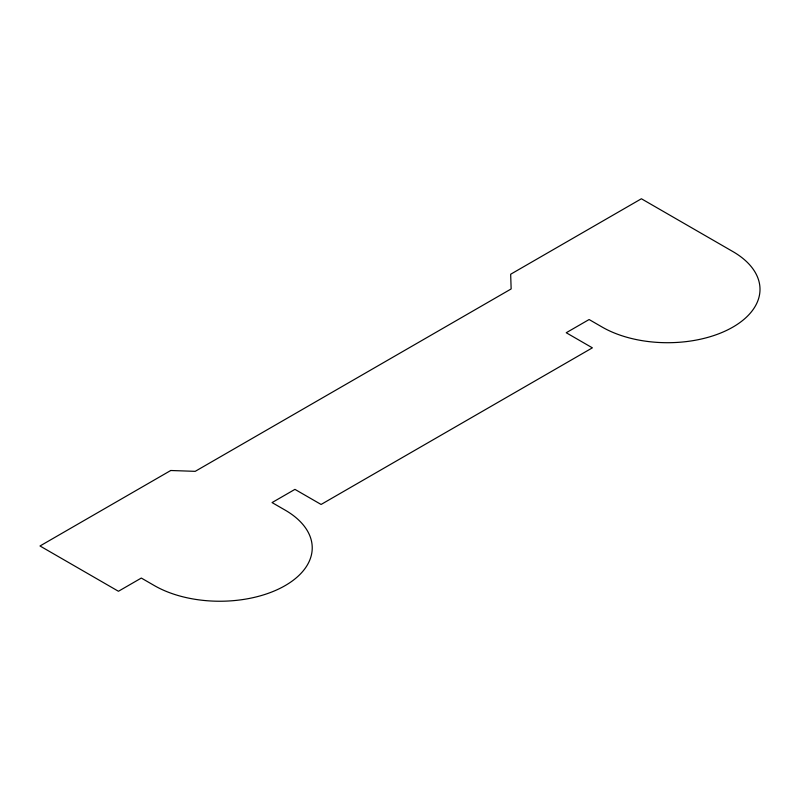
<?xml version="1.0" encoding="UTF-8"?>
<svg xmlns="http://www.w3.org/2000/svg" width="800" height="800" viewBox="0 0 800 800"><rect width="100%" height="100%" fill="white"/><g stroke="black" fill="none" stroke-linecap="round" stroke-linejoin="round"><path stroke-width="1.2" d="M170.74 470.5L40 545.98L118.44 591.27L141.32 578.06L154.4 585.61A92.45 53.37 0 0 0 285.14 585.61A92.45 53.37 0 0 0 285.14 510.12L272.06 502.58L294.94 489.37L321.09 504.46L592.38 347.84L566.23 332.74L589.11 319.53L602.18 327.08A92.45 53.37 0 0 0 732.92 327.08A92.45 53.37 0 0 0 732.92 251.6L641.4 198.76L510.66 274.24L511.15 288.94L195.21 471.34L170.74 470.5"/></g></svg>
